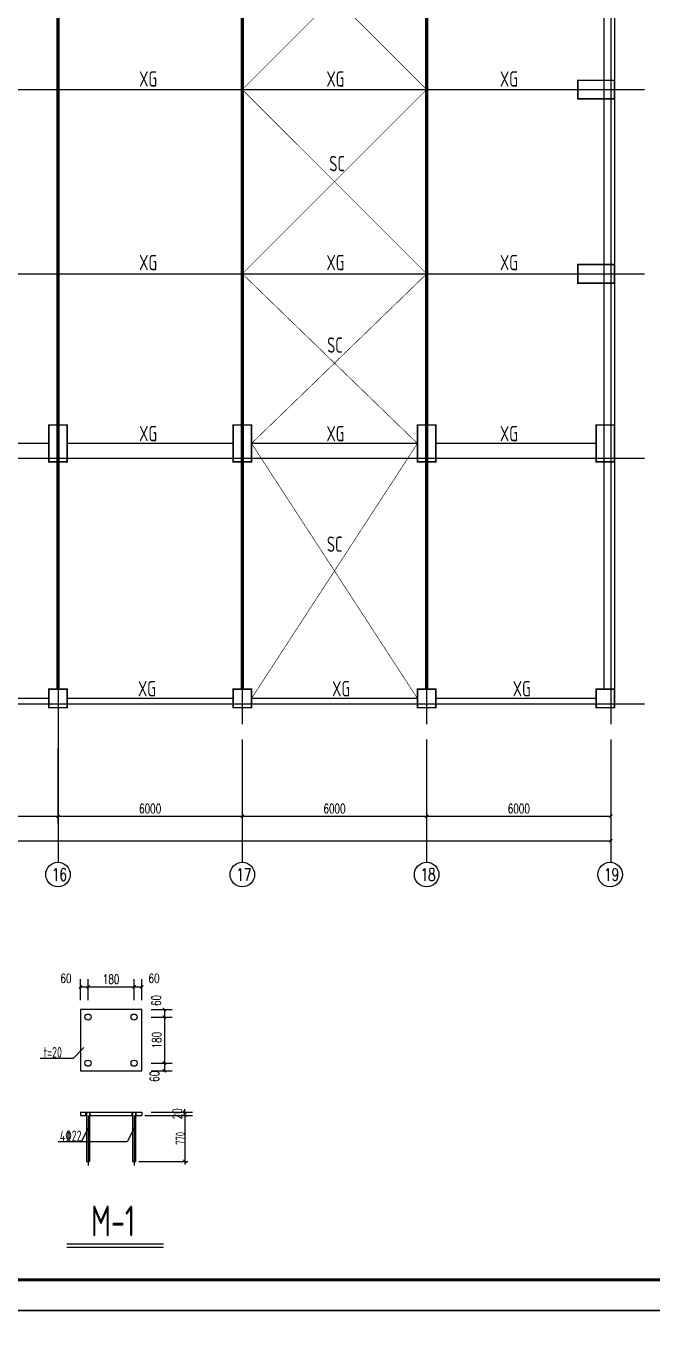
# Model space of a CAD drawing. Extents: x -73672 to 366960, y -527333 to 140666.
# Drawn here: x 288314 to 308693, y -275508 to -233221 of the extents above; entities that cross this region are included whole.
import ezdxf
from ezdxf.enums import TextEntityAlignment as Align

# ---------------------------------------------------------------- set-up
doc = ezdxf.new("R2010")
doc.units = 0
doc.header["$LTSCALE"] = 1000
doc.header["$MEASUREMENT"] = 0
for name, color, linetype in [('AXIS', 3, 'Continuous'), ('AXIS_TEXT', 7, 'Continuous'), ('COLU_DE_NUM', 7, 'Continuous'), ('COLU_DE_TEXT', 7, 'Continuous'), ('COLUMN', 9, 'Continuous'), ('DIM', 3, 'Continuous'), ('NUM', 3, 'Continuous'), ('PUB_TITLE', 4, 'Continuous'), ('建-尺寸', 3, 'Continuous')]:
    doc.layers.add(name, color=color, linetype=linetype)
doc.styles.add('_TCH_AXIS', font='COMPLEX', dxfattribs={"bigfont": 'GBCBIG'})
doc.styles.add('_TCH_DIM_T3', font='SIMPLEX', dxfattribs={"width": 0.705882, "bigfont": 'GBCBIG'})
doc.styles.add('A-DIM_T3', font='SIMPLEX', dxfattribs={"width": 0.705882, "bigfont": 'GBCBIG'})
doc.styles.add('COMPLEX', font='COMPLEX', dxfattribs={"bigfont": 'Tssdchn.shx'})
doc.styles.add('TSSD_Dimension', font='Tssdeng.shx', dxfattribs={"width": 0.7, "bigfont": '1hztxt.shx'})
doc.styles.add('TSSD_Label', font='Tssdeng.shx', dxfattribs={"width": 0.7, "bigfont": 'hztxt.shx'})
doc.styles.add('TSSD_Rein', font='Tssdeng.shx', dxfattribs={"width": 0.7, "bigfont": 'hztxt.shx'})
doc.dimstyles.new('_TCH_ARCH-100', dxfattribs={"dimtxt": 297.5, "dimasz": 100, "dimexe": 250, "dimexo": 300, "dimgap": 100, "dimtad": 1, "dimdec": 0, "dimzin": 0, "dimdsep": 46, "dimtxsty": '_TCH_DIM_T3', "dimblk": 'ARCHTICK', "dimcen": 0.09, "dimclrt": 7, "dimazin": 2, "dimtfac": 1, "dimtdec": 0, "dimtix": 1, "dimtmove": 2, "dimatfit": 3, "dimfxl": 0, "dimtolj": 1, "dimtzin": 0, "dimarcsym": 0})
doc.dimstyles.new('A-DIM-100', dxfattribs={"dimtxt": 297.5, "dimasz": 100, "dimexe": 250, "dimexo": 300, "dimgap": 100, "dimtad": 1, "dimdec": 0, "dimzin": 0, "dimdsep": 46, "dimtxsty": 'A-DIM_T3', "dimblk": 'ARCHTICK', "dimcen": 0.09, "dimclrt": 7, "dimazin": 2, "dimtfac": 1, "dimtdec": 0, "dimtix": 1, "dimtmove": 2, "dimatfit": 3, "dimfxl": 0, "dimtolj": 1, "dimtzin": 0, "dimarcsym": 0})
doc.dimstyles.new('TSSD_10_1', dxfattribs={"dimtxt": 300, "dimasz": 100, "dimexe": 100, "dimexo": 100, "dimgap": 1, "dimtad": 1, "dimdec": 0, "dimlfac": 0.1, "dimzin": 0, "dimdsep": 46, "dimtxsty": 'TSSD_Dimension', "dimblk": 'ARCHTICK', "dimcen": 0, "dimdle": 100, "dimclrd": 3, "dimclre": 3, "dimclrt": 7, "dimadec": 0, "dimazin": 0, "dimtfac": 1, "dimtdec": 0, "dimtix": 1, "dimtmove": 2, "dimatfit": 3, "dimfxl": 0, "dimtolj": 1, "dimtzin": 0, "dimarcsym": 0})

# ---------------------------------------------------------------- blocks, each defined once
blk = doc.blocks.new('_ArchTick')
at = {"color": 0, "linetype": 'ByBlock', "const_width": 0.4}
blk.add_lwpolyline([(-0.5, -0.5), (0.5, 0.5)], dxfattribs=at)
blk = doc.blocks.new('*D8637')
at = {"layer": 'AXIS', "color": 0, "lineweight": -2}
for p, q in [((199356, -256744), (199356, -259994)), ((307356, -256744), (307356, -259994)), ((199356, -259744), (307356, -259744))]:
    blk.add_line(p, q, dxfattribs=at)
at = {"layer": 'Defpoints', "color": 0}
for p in [(199356, -256444), (307356, -256444), (307356, -259744)]:
    blk.add_point(p, dxfattribs=at)
at = {"layer": 'AXIS', "color": 0, "linetype": 'ByBlock', "lineweight": -2, "xscale": 100, "yscale": 100, "zscale": 100, "rotation": 180}
blk.add_blockref('_ArchTick', (199356, -259744), dxfattribs=at)
at = {"layer": 'AXIS', "color": 0, "linetype": 'ByBlock', "lineweight": -2, "xscale": 100, "yscale": 100, "zscale": 100}
blk.add_blockref('_ArchTick', (307356, -259744), dxfattribs=at)
at = {"layer": 'AXIS', "color": 7, "insert": (253356, -259496), "char_height": 297.5, "attachment_point": 5, "style": '_TCH_DIM_T3'}
blk.add_mtext('\\A1;108000', dxfattribs=at)
blk = doc.blocks.new('*D8652')
at = {"layer": 'AXIS', "color": 0, "lineweight": -2}
for p, q in [((283356, -256744), (283356, -259194)), ((289356, -256744), (289356, -259194)), ((283356, -258944), (289356, -258944))]:
    blk.add_line(p, q, dxfattribs=at)
at = {"layer": 'Defpoints', "color": 0}
for p in [(283356, -256444), (289356, -256444), (289356, -258944)]:
    blk.add_point(p, dxfattribs=at)
at = {"layer": 'AXIS', "color": 0, "linetype": 'ByBlock', "lineweight": -2, "xscale": 100, "yscale": 100, "zscale": 100, "rotation": 180}
blk.add_blockref('_ArchTick', (283356, -258944), dxfattribs=at)
at = {"layer": 'AXIS', "color": 0, "linetype": 'ByBlock', "lineweight": -2, "xscale": 100, "yscale": 100, "zscale": 100}
blk.add_blockref('_ArchTick', (289356, -258944), dxfattribs=at)
at = {"layer": 'AXIS', "color": 7, "insert": (286356, -258696), "char_height": 297.5, "attachment_point": 5, "style": '_TCH_DIM_T3'}
blk.add_mtext('\\A1;6000', dxfattribs=at)
blk = doc.blocks.new('*D8653')
at = {"layer": 'AXIS', "color": 0, "lineweight": -2}
for p, q in [((289356, -256744), (289356, -259194)), ((295356, -256744), (295356, -259194)), ((289356, -258944), (295356, -258944))]:
    blk.add_line(p, q, dxfattribs=at)
at = {"layer": 'Defpoints', "color": 0}
for p in [(289356, -256444), (295356, -256444), (295356, -258944)]:
    blk.add_point(p, dxfattribs=at)
at = {"layer": 'AXIS', "color": 0, "linetype": 'ByBlock', "lineweight": -2, "xscale": 100, "yscale": 100, "zscale": 100, "rotation": 180}
blk.add_blockref('_ArchTick', (289356, -258944), dxfattribs=at)
at = {"layer": 'AXIS', "color": 0, "linetype": 'ByBlock', "lineweight": -2, "xscale": 100, "yscale": 100, "zscale": 100}
blk.add_blockref('_ArchTick', (295356, -258944), dxfattribs=at)
at = {"layer": 'AXIS', "color": 7, "insert": (292356, -258696), "char_height": 297.5, "attachment_point": 5, "style": '_TCH_DIM_T3'}
blk.add_mtext('\\A1;6000', dxfattribs=at)
blk = doc.blocks.new('*D8654')
at = {"layer": 'AXIS', "color": 0, "lineweight": -2}
for p, q in [((295356, -256744), (295356, -259194)), ((301356, -256744), (301356, -259194)), ((295356, -258944), (301356, -258944))]:
    blk.add_line(p, q, dxfattribs=at)
at = {"layer": 'Defpoints', "color": 0}
for p in [(295356, -256444), (301356, -256444), (301356, -258944)]:
    blk.add_point(p, dxfattribs=at)
at = {"layer": 'AXIS', "color": 0, "linetype": 'ByBlock', "lineweight": -2, "xscale": 100, "yscale": 100, "zscale": 100, "rotation": 180}
blk.add_blockref('_ArchTick', (295356, -258944), dxfattribs=at)
at = {"layer": 'AXIS', "color": 0, "linetype": 'ByBlock', "lineweight": -2, "xscale": 100, "yscale": 100, "zscale": 100}
blk.add_blockref('_ArchTick', (301356, -258944), dxfattribs=at)
at = {"layer": 'AXIS', "color": 7, "insert": (298356, -258696), "char_height": 297.5, "attachment_point": 5, "style": '_TCH_DIM_T3'}
blk.add_mtext('\\A1;6000', dxfattribs=at)
blk = doc.blocks.new('*D8655')
at = {"layer": 'AXIS', "color": 0, "lineweight": -2}
for p, q in [((301356, -256744), (301356, -259194)), ((307356, -256744), (307356, -259194)), ((301356, -258944), (307356, -258944))]:
    blk.add_line(p, q, dxfattribs=at)
at = {"layer": 'Defpoints', "color": 0}
for p in [(301356, -256444), (307356, -256444), (307356, -258944)]:
    blk.add_point(p, dxfattribs=at)
at = {"layer": 'AXIS', "color": 0, "linetype": 'ByBlock', "lineweight": -2, "xscale": 100, "yscale": 100, "zscale": 100, "rotation": 180}
blk.add_blockref('_ArchTick', (301356, -258944), dxfattribs=at)
at = {"layer": 'AXIS', "color": 0, "linetype": 'ByBlock', "lineweight": -2, "xscale": 100, "yscale": 100, "zscale": 100}
blk.add_blockref('_ArchTick', (307356, -258944), dxfattribs=at)
at = {"layer": 'AXIS', "color": 7, "insert": (304356, -258696), "char_height": 297.5, "attachment_point": 5, "style": '_TCH_DIM_T3'}
blk.add_mtext('\\A1;6000', dxfattribs=at)
blk = doc.blocks.new('_AXISO')
blk.add_circle((0, 0), 0.5)
at = {"layer": 'AXIS_TEXT', "style": 'COMPLEX'}
blk.add_attdef('A', text='', height=0.56, dxfattribs=at).set_placement((-0.25, -0.28), (0.25, -0.28), align=Align.FIT)
blk = doc.blocks.new('*D9309')
at = {"layer": 'Defpoints', "color": 0}
for p in [(292084, -268683), (291884, -270183), (293487, -270183)]:
    blk.add_point(p, dxfattribs=at)
at = {"layer": 'DIM', "color": 3, "lineweight": -2}
for p, q in [((292184, -268683), (293587, -268683)), ((293487, -268583), (293487, -270283)), ((291984, -270183), (293587, -270183))]:
    blk.add_line(p, q, dxfattribs=at)
at = {"layer": 'DIM', "color": 3, "linetype": 'ByBlock', "lineweight": -2, "xscale": 100, "yscale": 100, "zscale": 100}
for p, rotation in [((293487, -268683), 90), ((293487, -270183), 270)]:
    blk.add_blockref('_ArchTick', p, dxfattribs=dict(at, rotation=rotation))
at = {"layer": 'DIM', "color": 7, "insert": (293336, -269433), "char_height": 300, "attachment_point": 5, "rotation": 90, "style": 'TSSD_Dimension'}
blk.add_mtext('\\A1;770', dxfattribs=at)
blk = doc.blocks.new('*D9310')
at = {"layer": 'Defpoints', "color": 0}
for p in [(290334, -264500), (290084, -265235), (290334, -265235)]:
    blk.add_point(p, dxfattribs=at)
at = {"layer": '建-尺寸', "color": 0, "lineweight": -2}
for p, q in [((290084, -264935), (290084, -264250)), ((290334, -264935), (290334, -264250)), ((290084, -264500), (290334, -264500))]:
    blk.add_line(p, q, dxfattribs=at)
at = {"layer": '建-尺寸', "color": 0, "linetype": 'ByBlock', "lineweight": -2, "xscale": 100, "yscale": 100, "zscale": 100, "rotation": 180}
blk.add_blockref('_ArchTick', (290084, -264500), dxfattribs=at)
at = {"layer": '建-尺寸', "color": 0, "linetype": 'ByBlock', "lineweight": -2, "xscale": 100, "yscale": 100, "zscale": 100}
blk.add_blockref('_ArchTick', (290334, -264500), dxfattribs=at)
at = {"layer": '建-尺寸', "color": 7, "insert": (289614, -264225), "char_height": 297.5, "attachment_point": 5, "style": 'A-DIM_T3'}
blk.add_mtext('\\A1;60', dxfattribs=at)
blk = doc.blocks.new('*D9311')
at = {"layer": 'Defpoints', "color": 0}
for p in [(292084, -264500), (291834, -265235), (292084, -265235)]:
    blk.add_point(p, dxfattribs=at)
at = {"layer": '建-尺寸', "color": 0, "lineweight": -2}
for p, q in [((291834, -264935), (291834, -264250)), ((292084, -264935), (292084, -264250)), ((291834, -264500), (292084, -264500))]:
    blk.add_line(p, q, dxfattribs=at)
at = {"layer": '建-尺寸', "color": 0, "linetype": 'ByBlock', "lineweight": -2, "xscale": 100, "yscale": 100, "zscale": 100, "rotation": 180}
blk.add_blockref('_ArchTick', (291834, -264500), dxfattribs=at)
at = {"layer": '建-尺寸', "color": 0, "linetype": 'ByBlock', "lineweight": -2, "xscale": 100, "yscale": 100, "zscale": 100}
blk.add_blockref('_ArchTick', (292084, -264500), dxfattribs=at)
at = {"layer": '建-尺寸', "color": 7, "insert": (292484, -264225), "char_height": 297.5, "attachment_point": 5, "style": 'A-DIM_T3'}
blk.add_mtext('\\A1;60', dxfattribs=at)
blk = doc.blocks.new('*D9312')
at = {"layer": 'Defpoints', "color": 0}
for p in [(292084, -265235), (292084, -265485), (292818, -265485)]:
    blk.add_point(p, dxfattribs=at)
at = {"layer": '建-尺寸', "color": 0, "lineweight": -2}
for p, q in [((292384, -265235), (293068, -265235)), ((292384, -265485), (293068, -265485)), ((292818, -265235), (292818, -265485))]:
    blk.add_line(p, q, dxfattribs=at)
at = {"layer": '建-尺寸', "color": 0, "linetype": 'ByBlock', "lineweight": -2, "xscale": 100, "yscale": 100, "zscale": 100}
for p, rotation in [((292818, -265235), 90), ((292818, -265485), 270)]:
    blk.add_blockref('_ArchTick', p, dxfattribs=dict(at, rotation=rotation))
at = {"layer": '建-尺寸', "color": 7, "insert": (292554, -264944), "char_height": 297.5, "attachment_point": 5, "rotation": 90, "style": 'A-DIM_T3'}
blk.add_mtext('\\A1;60', dxfattribs=at)
blk = doc.blocks.new('*D9313')
at = {"layer": 'Defpoints', "color": 0}
for p in [(292084, -265485), (292084, -266985), (292818, -266985)]:
    blk.add_point(p, dxfattribs=at)
at = {"layer": '建-尺寸', "color": 0, "lineweight": -2}
for p, q in [((292384, -265485), (293068, -265485)), ((292818, -265485), (292818, -266985)), ((292384, -266985), (293068, -266985))]:
    blk.add_line(p, q, dxfattribs=at)
at = {"layer": '建-尺寸', "color": 0, "linetype": 'ByBlock', "lineweight": -2, "xscale": 100, "yscale": 100, "zscale": 100}
for p, rotation in [((292818, -265485), 90), ((292818, -266985), 270)]:
    blk.add_blockref('_ArchTick', p, dxfattribs=dict(at, rotation=rotation))
at = {"layer": '建-尺寸', "color": 7, "insert": (292569, -266235), "char_height": 297.5, "attachment_point": 5, "rotation": 90, "style": 'A-DIM_T3'}
blk.add_mtext('\\A1;180', dxfattribs=at)
blk = doc.blocks.new('*D9314')
at = {"layer": 'Defpoints', "color": 0}
for p in [(292084, -266985), (292084, -267235), (292818, -267235)]:
    blk.add_point(p, dxfattribs=at)
at = {"layer": '建-尺寸', "color": 0, "lineweight": -2}
for p, q in [((292384, -266985), (293068, -266985)), ((292384, -267235), (293068, -267235)), ((292818, -266985), (292818, -267235))]:
    blk.add_line(p, q, dxfattribs=at)
at = {"layer": '建-尺寸', "color": 0, "linetype": 'ByBlock', "lineweight": -2, "xscale": 100, "yscale": 100, "zscale": 100}
for p, rotation in [((292818, -266985), 90), ((292818, -267235), 270)]:
    blk.add_blockref('_ArchTick', p, dxfattribs=dict(at, rotation=rotation))
at = {"layer": '建-尺寸', "color": 7, "insert": (292498, -267413), "char_height": 297.5, "attachment_point": 5, "rotation": 90, "style": 'A-DIM_T3'}
blk.add_mtext('\\A1;60', dxfattribs=at)
blk = doc.blocks.new('*D9315')
at = {"layer": 'Defpoints', "color": 0}
for p in [(292084, -268583), (292084, -268683), (293487, -268583)]:
    blk.add_point(p, dxfattribs=at)
at = {"layer": '建-尺寸', "color": 0, "lineweight": -2}
for p, q in [((293487, -268583), (293487, -268483)), ((292384, -268583), (293737, -268583)), ((292384, -268683), (293737, -268683)), ((293487, -268683), (293487, -268583)), ((293487, -268683), (293487, -268783))]:
    blk.add_line(p, q, dxfattribs=at)
at = {"layer": '建-尺寸', "color": 0, "linetype": 'ByBlock', "lineweight": -2, "xscale": 100, "yscale": 100, "zscale": 100}
for p, rotation in [((293487, -268583), 270), ((293487, -268683), 90)]:
    blk.add_blockref('_ArchTick', p, dxfattribs=dict(at, rotation=rotation))
at = {"layer": '建-尺寸', "color": 7, "insert": (293239, -268633), "char_height": 297.5, "attachment_point": 5, "rotation": 90, "style": 'A-DIM_T3'}
blk.add_mtext('\\A1;20', dxfattribs=at)
blk = doc.blocks.new('*D9372')
at = {"layer": 'Defpoints', "color": 0}
for p in [(291834, -264500), (290334, -264885), (291834, -264885)]:
    blk.add_point(p, dxfattribs=at)
at = {"layer": '建-尺寸', "color": 0, "lineweight": -2}
for p, q in [((290334, -264585), (290334, -264250)), ((291834, -264585), (291834, -264250)), ((290334, -264500), (291834, -264500))]:
    blk.add_line(p, q, dxfattribs=at)
at = {"layer": '建-尺寸', "color": 0, "linetype": 'ByBlock', "lineweight": -2, "xscale": 100, "yscale": 100, "zscale": 100, "rotation": 180}
blk.add_blockref('_ArchTick', (290334, -264500), dxfattribs=at)
at = {"layer": '建-尺寸', "color": 0, "linetype": 'ByBlock', "lineweight": -2, "xscale": 100, "yscale": 100, "zscale": 100}
blk.add_blockref('_ArchTick', (291834, -264500), dxfattribs=at)
at = {"layer": '建-尺寸', "color": 7, "insert": (291084, -264251), "char_height": 297.5, "attachment_point": 5, "style": 'A-DIM_T3'}
blk.add_mtext('\\A1;180', dxfattribs=at)

msp = doc.modelspace()

# ---------------------------------------------------------------- linework, layer by layer
at = {"color": 1}
for p, q in [((289356.38, -197638.49), (289356.38, -255944.28)), ((295356.38, -197638.49), (295356.38, -255944.28)), ((301356.38, -197638.49), (301356.38, -255944.28)), ((307356.38, -197638.49), (307356.38, -255944.28)), ((196970.72, -235290.68), (308442.6, -235290.68)), ((196970.72, -241290.68), (308442.6, -241290.68)), ((196970.72, -247290.68), (308442.6, -247290.68)), ((196970.72, -255290.68), (308442.6, -255290.68))]:
    msp.add_line(p, q, dxfattribs=at)
at = {"color": 0}
for p, q in [((307126.38, -200370.68), (307126.38, -254810.68)), ((307476.38, -200370.68), (307476.38, -254810.68)), ((290083.85, -265234.56), (290083.85, -267234.56)), ((292083.85, -265234.56), (290083.85, -265234.56)), ((292083.85, -267234.56), (292083.85, -265234.56)), ((290083.85, -267234.56), (292083.85, -267234.56)), ((290266.03, -268683.24), (290266.03, -268583.24)), ((290401.67, -268683.24), (290401.67, -268583.24)), ((291766.03, -268683.24), (291766.03, -268583.24)), ((291901.67, -268683.24), (291901.67, -268583.24))]:
    msp.add_line(p, q, dxfattribs=at)
for p, q in [((289356.38, -255410.68), (289356.38, -256910.68)), ((290201.75, -266474.94), (289850.49, -266836.92)), ((289850.49, -266836.92), (288774.77, -266836.92)), ((290083.85, -268583.24), (292083.85, -268583.24)), ((290083.85, -268583.24), (290083.85, -268683.24)), ((290083.85, -268683.24), (290283.85, -268683.24)), ((290283.85, -268583.24), (290283.85, -270183.24)), ((290383.85, -268583.24), (290383.85, -270183.24)), ((290383.85, -268683.24), (291783.85, -268683.24)), ((291783.85, -268583.24), (291783.85, -270183.24)), ((291883.85, -268583.24), (291883.85, -270183.24)), ((291883.85, -268683.24), (292083.85, -268683.24)), ((292083.85, -268583.24), (292083.85, -268683.24)), ((290333.85, -269098.21), (290106.51, -269548.83)), ((291833.85, -269098.21), (291606.51, -269548.83)), ((291606.51, -269548.83), (289366.98, -269548.83)), ((290283.85, -270183.24), (290383.85, -270183.24)), ((291783.85, -270183.24), (291883.85, -270183.24))]:
    msp.add_line(p, q)
for points, const_width in [([(301056.38, -246810.68), (295356.38, -241290.68), (301356.38, -235290.68), (295356.38, -229290.68), (301056.38, -223290.68), (295356.38, -217290.68), (301356.38, -211290.68), (295356.38, -205290.68), (301056.38, -199770.68)], 20), ([(295656.38, -199770.68), (301356.38, -205290.68), (295356.38, -211290.68), (301356.38, -217290.68), (295656.38, -223290.68), (301356.38, -229290.68), (295356.38, -235290.68), (301356.38, -241290.68), (295656.38, -246810.68)], 20), ([(289356.38, -254810.68), (289356.38, -200370.68)], 100), ([(295356.38, -254810.68), (295356.38, -200370.68)], 100), ([(301356.38, -254810.68), (301356.38, -200370.68)], 100), ([(306276.38, -235590.68), (306276.38, -234990.68), (307476.38, -234990.68), (307476.38, -235590.68), (306276.38, -235590.68)], 50), ([(306276.38, -241590.68), (306276.38, -240990.68), (307476.38, -240990.68), (307476.38, -241590.68), (306276.38, -241590.68)], 50), ([(289056.38, -246210.68), (289056.38, -247410.68), (289656.38, -247410.68), (289656.38, -246210.68), (289056.38, -246210.68)], 50), ([(295056.38, -246210.68), (295056.38, -247410.68), (295656.38, -247410.68), (295656.38, -246210.68), (295056.38, -246210.68)], 50), ([(301056.38, -246210.68), (301056.38, -247410.68), (301656.38, -247410.68), (301656.38, -246210.68), (301056.38, -246210.68)], 50), ([(306876.38, -246210.68), (306876.38, -247410.68), (307476.38, -247410.68), (307476.38, -246210.68), (306876.38, -246210.68)], 50), ([(295656.38, -246810.68), (301056.38, -255110.68)], 20), ([(301056.38, -246810.68), (295656.38, -255110.68)], 20), ([(289656.38, -255410.68), (289656.38, -254810.68), (289056.38, -254810.68), (289056.38, -255410.68), (289656.38, -255410.68)], 50), ([(295656.38, -255410.68), (295656.38, -254810.68), (295056.38, -254810.68), (295056.38, -255410.68), (295656.38, -255410.68)], 50), ([(301656.38, -255410.68), (301656.38, -254810.68), (301056.38, -254810.68), (301056.38, -255410.68), (301656.38, -255410.68)], 50), ([(307476.38, -255410.68), (307476.38, -254810.68), (306876.38, -254810.68), (306876.38, -255410.68), (307476.38, -255410.68)], 50)]:
    msp.add_lwpolyline(points, dxfattribs=dict(at, const_width=const_width))
at = {"const_width": 40}
for points in [[(200436.38, -235290.68), (306276.38, -235290.68)], [(200436.38, -241290.68), (306276.38, -241290.68)], [(283656.38, -246810.68), (289056.38, -246810.68)], [(289656.38, -246810.68), (295056.38, -246810.68)], [(295656.38, -246810.68), (301056.38, -246810.68)], [(301656.38, -246810.68), (306876.38, -246810.68)], [(283656.38, -255110.68), (289056.38, -255110.68)], [(289656.38, -255110.68), (295056.38, -255110.68)], [(295656.38, -255110.68), (301056.38, -255110.68)], [(301656.38, -255110.68), (306876.38, -255110.68)]]:
    msp.add_lwpolyline(points, dxfattribs=at)
for centre in [(290333.85, -265484.56), (291833.85, -265484.56), (290333.85, -266984.56), (291833.85, -266984.56)]:
    msp.add_circle(centre, 100)
at = {"layer": 'AXIS'}
for p, q in [((289356.38, -256444.28), (289356.38, -260444.28)), ((295356.38, -256444.28), (295356.38, -260444.28)), ((301356.38, -256444.28), (301356.38, -260444.28)), ((307356.38, -256444.28), (307356.38, -260444.28)), ((290333.85, -268683.24), (290333.85, -270315.57)), ((291833.85, -268683.24), (291833.85, -270315.78))]:
    msp.add_line(p, q, dxfattribs=at)
msp.add_circle((307328.46, -260844.28), 400, dxfattribs=at)
at = {"layer": 'COLUMN'}
for points in [[(306276.38, -234990.68), (306276.38, -235590.68), (307476.38, -235590.68), (307476.38, -234990.68)], [(306276.38, -240990.68), (306276.38, -241590.68), (307476.38, -241590.68), (307476.38, -240990.68)], [(289056.38, -247410.68), (289656.38, -247410.68), (289656.38, -246210.68), (289056.38, -246210.68)], [(295056.38, -247410.68), (295656.38, -247410.68), (295656.38, -246210.68), (295056.38, -246210.68)], [(301056.38, -247410.68), (301656.38, -247410.68), (301656.38, -246210.68), (301056.38, -246210.68)], [(306876.38, -247410.68), (307476.38, -247410.68), (307476.38, -246210.68), (306876.38, -246210.68)], [(289056.38, -255410.68), (289656.38, -255410.68), (289656.38, -254810.68), (289056.38, -254810.68)], [(295056.38, -255410.68), (295656.38, -255410.68), (295656.38, -254810.68), (295056.38, -254810.68)], [(301056.38, -255410.68), (301656.38, -255410.68), (301656.38, -254810.68), (301056.38, -254810.68)], [(306876.38, -255410.68), (307476.38, -255410.68), (307476.38, -254810.68), (306876.38, -254810.68)]]:
    msp.add_lwpolyline(points, close=True, dxfattribs=at)
at = {"layer": 'NUM'}
msp.add_line((289641.35, -272970.56), (292792.11, -272970.56), dxfattribs=at)
at = {"layer": 'NUM', "const_width": 50}
msp.add_lwpolyline([(289641.35, -272870.56), (292792.11, -272870.56)], dxfattribs=at)
at = {"layer": 'PUB_TITLE'}
for points in [[(185241.64, -275033.5), (333941.64, -275033.5), (333941.64, -190933.5), (185241.64, -190933.5)], [(185241.64, -359133.5), (333941.64, -359133.5), (333941.64, -275033.5), (185241.64, -275033.5)]]:
    msp.add_lwpolyline(points, close=True, dxfattribs=at)
at = {"layer": 'PUB_TITLE', "const_width": 100}
msp.add_lwpolyline([(187741.64, -274033.5), (332941.64, -274033.5), (332941.64, -191933.5), (187741.64, -191933.5)], close=True, dxfattribs=at)

# ---------------------------------------------------------------- block references
at = {"layer": 'AXIS'}
ref = msp.add_blockref('_AXISO', (289356.38, -260844.28), dxfattribs=dict(at, xscale=800, yscale=800, zscale=800))
ref.add_attrib('A', '16', (289160.93, -261044.78), dxfattribs={"color": 7, "height": 401.002, "style": '_TCH_AXIS', "width": 0.705882})
ref = msp.add_blockref('_AXISO', (295356.38, -260844.28), dxfattribs=dict(at, xscale=800, yscale=800, zscale=800))
ref.add_attrib('A', '17', (295160.93, -261044.78), dxfattribs={"color": 7, "height": 401.002, "style": '_TCH_AXIS', "width": 0.705882})
ref = msp.add_blockref('_AXISO', (301356.38, -260844.28), dxfattribs=dict(at, xscale=800, yscale=800, zscale=800))
ref.add_attrib('A', '18', (301160.93, -261044.78), dxfattribs={"color": 7, "height": 401.002, "style": '_TCH_AXIS', "width": 0.705882})

# ---------------------------------------------------------------- texts
at = {"layer": 'AXIS', "color": 7, "style": '_TCH_AXIS', "width": 0.705882}
msp.add_text('19', height=401.002, dxfattribs=at).set_placement((307133.02, -261044.78))
at = {"layer": 'COLU_DE_NUM', "style": 'TSSD_Label', "width": 0.7}
for s, p in [('XG', (292291.29, -234945.58)), ('XG', (298387.6, -234945.58)), ('XG', (304035.7, -234945.58)), ('SC', (298439.84, -237699.67)), ('XG', (292291.29, -240921.68)), ('XG', (298387.6, -240921.68)), ('XG', (304035.7, -240921.68)), ('SC', (298370.7, -243606.89)), ('XG', (292291.29, -246490.18)), ('XG', (298387.6, -246490.18)), ('XG', (304035.7, -246490.18)), ('SC', (298362.19, -250088.23)), ('XG', (292253.5, -254793.36)), ('XG', (298573.06, -254793.36)), ('XG', (304452.99, -254793.36))]:
    msp.add_text(s, height=500, dxfattribs=at).set_placement(p, align=Align.MIDDLE)
at = {"layer": 'COLU_DE_TEXT', "style": 'TSSD_Rein', "width": 0.7}
for s, p in [('t=20', (288885.96, -266808.2)), ('4%%13222', (289418.21, -269526.62))]:
    msp.add_text(s, height=350, dxfattribs=at).set_placement(p)
at = {"layer": 'NUM', "style": 'TSSD_Label', "width": 0.7}
msp.add_text('M-1', height=1000, dxfattribs=at).set_placement((291149.69, -272120.56), align=Align.MIDDLE)

# ---------------------------------------------------------------- dimensions: what is measured, and where the dimension line sits
at = {"layer": 'AXIS'}
for p1, p2, distance, picture, middle in [((199356.38, -256444.28), (307356.38, -256444.28), -3300, '*D8637', (253356.38, -259495.53)), ((283356.38, -256444.28), (289356.38, -256444.28), -2500, '*D8652', (286356.38, -258695.53)), ((289356.38, -256444.28), (295356.38, -256444.28), -2500, '*D8653', (292356.38, -258695.53)), ((295356.38, -256444.28), (301356.38, -256444.28), -2500, '*D8654', (298356.38, -258695.53)), ((301356.38, -256444.28), (307356.38, -256444.28), -2500, '*D8655', (304356.38, -258695.53))]:
    dim = msp.add_aligned_dim(p1=p1, p2=p2, distance=distance, dimstyle='_TCH_ARCH-100', dxfattribs=at)
    dim.commit()
    dim.dimension.update_dxf_attribs({"geometry": picture, "text_midpoint": middle})
at = {"layer": 'DIM'}
dim = msp.add_linear_dim(base=(293487.43, -270183.24), p1=(292083.85, -268683.24), p2=(291883.85, -270183.24), angle=90, text='770', dimstyle='TSSD_10_1', override={"dimtxsty": 'TSSD_Dimension'}, dxfattribs=at)
dim.commit()
dim.dimension.update_dxf_attribs({"geometry": '*D9309', "text_midpoint": (293336.43, -269433.24)})
at = {"layer": '建-尺寸', "color": 0}
for base, p1, p2, angle, picture, middle in [((290333.85, -264500.17), (290083.85, -265234.56), (290333.85, -265234.56), 0, '*D9310', (289613.85, -264225.17)), ((292083.85, -264500.17), (291833.85, -265234.56), (292083.85, -265234.56), 0, '*D9311', (292483.85, -264225.17)), ((292818.25, -265484.56), (292083.85, -265234.56), (292083.85, -265484.56), 270, '*D9312', (292554.38, -264943.57)), ((292818.25, -267234.56), (292083.85, -266984.56), (292083.85, -267234.56), 270, '*D9314', (292498.33, -267413.39))]:
    dim = msp.add_linear_dim(base=base, p1=p1, p2=p2, angle=angle, text='60', dimstyle='A-DIM-100', override={"dimtxsty": 'A-DIM_T3'}, dxfattribs=at)
    dim.commit()
    dim.dimension.update_dxf_attribs({"geometry": picture, "text_midpoint": middle, "dimtype": 161})
for p1, p2, distance, text, picture, middle in [((290333.85, -264884.56), (291833.85, -264884.56), 384.4, '180', '*D9372', (291083.85, -264251.42)), ((292083.85, -268683.24), (292083.85, -268583.24), -1403.58, '20', '*D9315', (293238.68, -268633.24))]:
    dim = msp.add_aligned_dim(p1=p1, p2=p2, distance=distance, text=text, dimstyle='A-DIM-100', dxfattribs=at)
    dim.commit()
    dim.dimension.update_dxf_attribs({"geometry": picture, "text_midpoint": middle})
dim = msp.add_aligned_dim(p1=(292083.85, -265484.56), p2=(292083.85, -266984.56), distance=734.4, text='180', dimstyle='A-DIM-100', override={"dimtxsty": 'A-DIM_T3'}, dxfattribs=at)
dim.commit()
dim.dimension.update_dxf_attribs({"geometry": '*D9313', "text_midpoint": (292569.5, -266234.56)})

doc.saveas('drawing.dxf')
